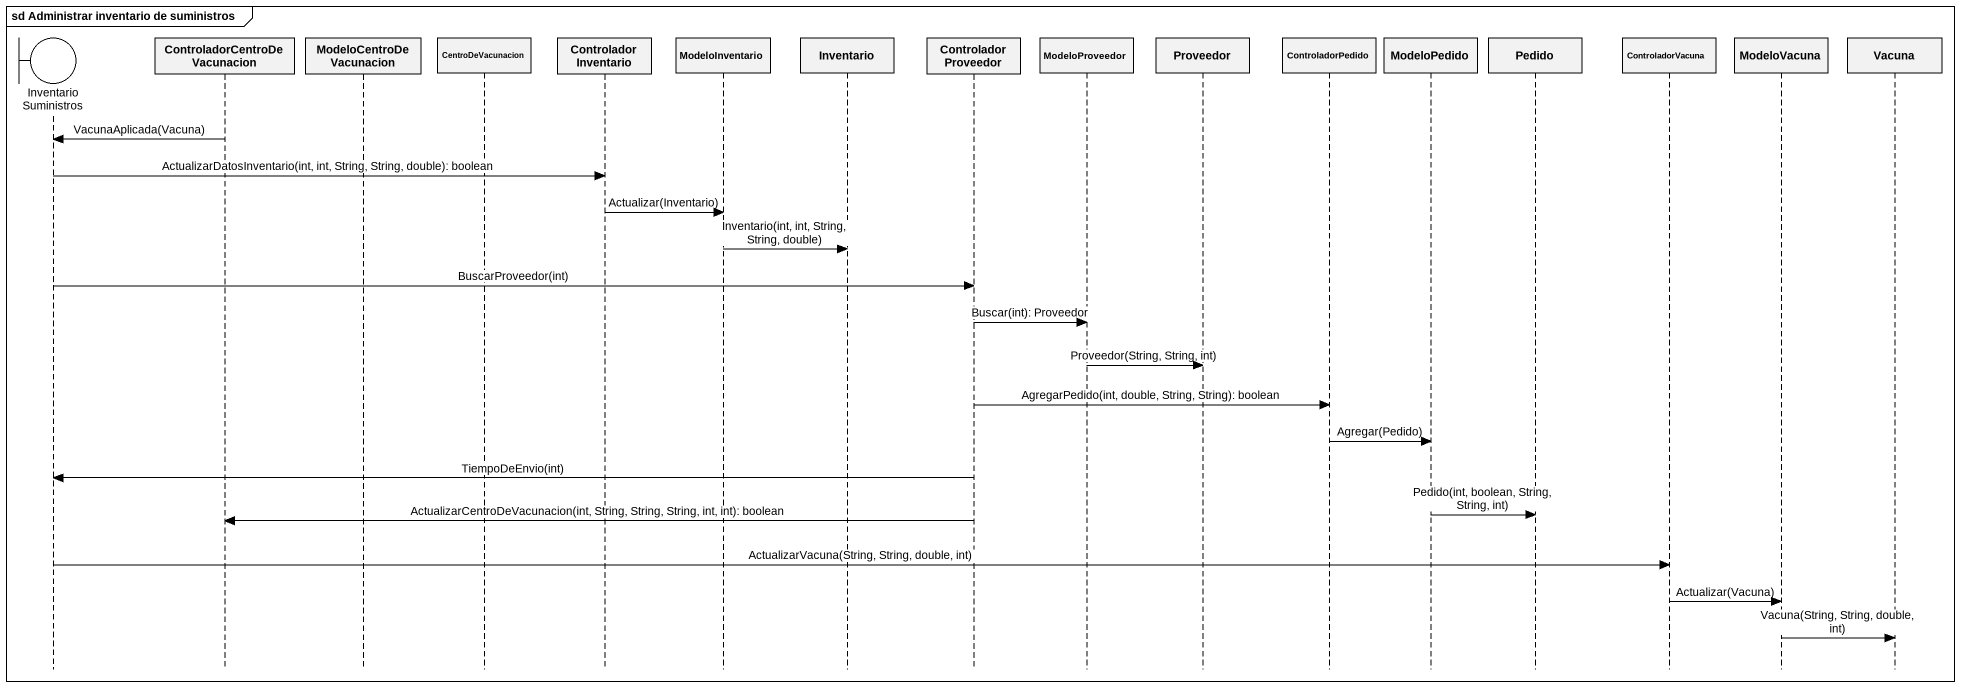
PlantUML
@startuml
mainframe sd Administrar inventario de suministros
hide footbox
boundary InventarioSuministros
participant "ControladorCentroDeVacunacion" as ControladorCentroDeVacunacio
participant ModeloCentroDeVacunacion
participant CentroDeVacunacion
participant ControladorInventario
participant ModeloInventario
participant Inventario
participant ControladorProveedor
participant ModeloProveedor
participant Proveedor
participant ControladorPedido
participant ModeloPedido
participant Pedido
participant ControladorVacuna
participant ModeloVacuna
participant Vacuna

ControladorCentroDeVacunacio -> InventarioSuministros : VacunaAplicada(Vacuna)
InventarioSuministros -> ControladorInventario : ActualizarDatosInventario(int, int, String, String, double): boolean
ControladorInventario -> ModeloInventario : Actualizar(Inventario)
ModeloInventario -> Inventario : Inventario(int, int, String, String, double)
InventarioSuministros -> ControladorProveedor : BuscarProveedor(int)
ControladorProveedor -> ModeloProveedor : Buscar(int): Proveedor
ModeloProveedor -> Proveedor : Proveedor(String, String, int)
ControladorProveedor -> ControladorPedido : AgregarPedido(int, double, String, String): boolean
ControladorPedido -> ModeloPedido : Agregar(Pedido)
ControladorProveedor -> InventarioSuministros : TiempoDeEnvio(int)
ModeloPedido -> Pedido : Pedido(int, boolean, String, String, int)
ControladorProveedor -> ControladorCentroDeVacunacio : ActualizarCentroDeVacunacion(int, String, String, String, int, int): boolean
InventarioSuministros -> ControladorVacuna : ActualizarVacuna(String, String, double, int)
ControladorVacuna -> ModeloVacuna : Actualizar(Vacuna)
ModeloVacuna -> Vacuna : Vacuna(String, String, double, int)
@enduml
